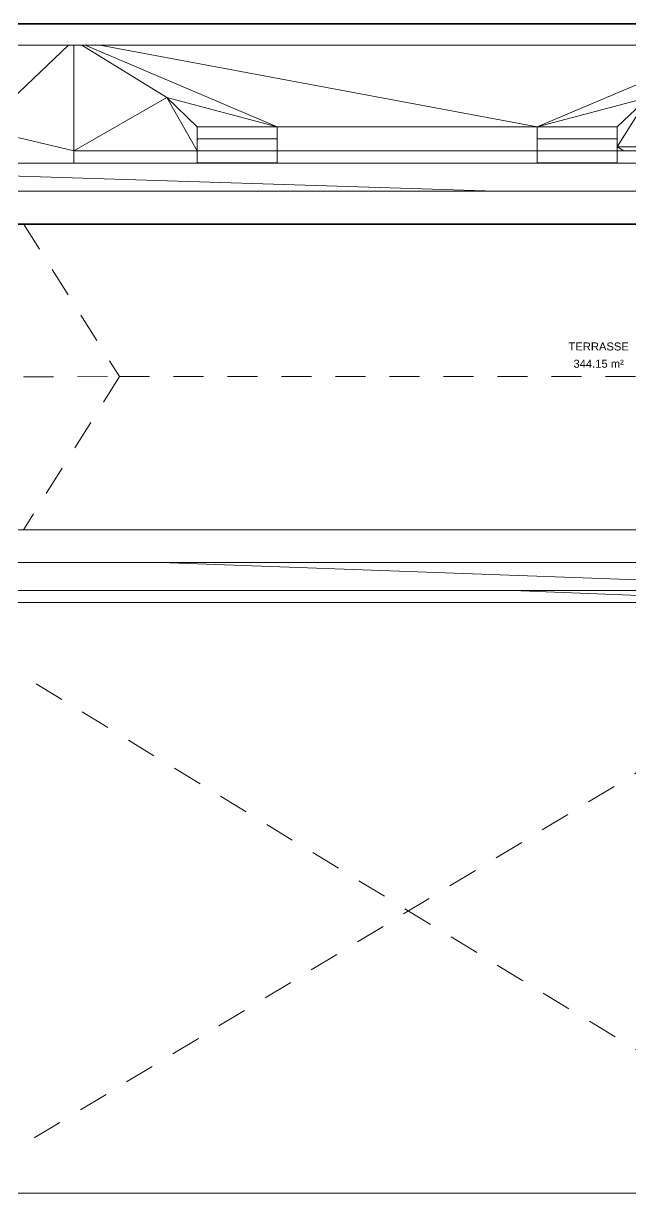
# Model space of a CAD drawing. Header units: metres. Extents: x -227.9 to -141.2, y 39.1 to 90.3.
# Drawn here: x -203.16 to -187.99, y 61.02 to 90.27 of the extents above; entities that cross this region are included whole.
import ezdxf

# ---------------------------------------------------------------- set-up
doc = ezdxf.new("R2010")
doc.units = ezdxf.units.M
doc.linetypes.add('JIS_02_0.7', pattern=[1.35, 0.75, -0.6])
for name, color, linetype, lineweight in [('A-AREA-IDEN', 7, 'Continuous', 9), ('A-FLOR', 7, 'Continuous', 5), ('A-ROOF', 7, 'Continuous', 5)]:
    doc.layers.add(name, color=color, linetype=linetype, lineweight=lineweight)
doc.layers.add('A-DETL', color=94, linetype='Continuous', lineweight=5, true_color=0x00a600)
doc.layers.add('A-DETL-MBND', color=9, linetype='Continuous', lineweight=5, true_color=0xc0c0c0)
doc.styles.add('Arial_1', font='arial.ttf', dxfattribs={"height": 0.2})

msp = doc.modelspace()

# ---------------------------------------------------------------- linework, layer by layer
at = {"layer": 'A-DETL', "color": 7}
msp.add_line((-175.549, 85.248), (-213.451, 85.248), dxfattribs=at)
at = {"layer": 'A-DETL', "color": 8, "linetype": 'JIS_02_0.7', "true_color": 0x808080}
for p, q in [((-205.202, 61.012), (-181.938, 75.116)), ((-205.15, 75.169), (-181.937, 61.012))]:
    msp.add_line(p, q, dxfattribs=at)
at = {"layer": 'A-DETL-MBND', "lineweight": 9}
for p, q in [((-169.889, 90.256), (-219.486, 90.256)), ((-218.195, 90.272), (-170.852, 90.272)), ((-219.486, 89.725), (-169.889, 89.725))]:
    msp.add_line(p, q, dxfattribs=at)
at = {"layer": 'A-DETL-MBND'}
for p, q in [((-204.234, 87.637), (-202.032, 89.725)), ((-201.904, 89.725), (-201.904, 86.779)), ((-199.574, 88.417), (-201.706, 89.725)), ((-196.819, 87.689), (-201.618, 89.725)), ((-201.253, 89.725), (-190.319, 87.689)), ((-190.319, 87.689), (-185.506, 89.725)), ((-199.574, 88.417), (-201.904, 87.089)), ((-198.819, 87.089), (-199.574, 88.417)), ((-199.574, 88.417), (-198.819, 87.689)), ((-196.819, 87.689), (-199.574, 88.417)), ((-187.549, 88.417), (-190.319, 87.689)), ((-188.319, 87.189), (-187.549, 88.417)), ((-187.549, 88.417), (-188.319, 87.689)), ((-201.904, 87.089), (-204.234, 87.637)), ((-196.819, 87.689), (-198.819, 87.689)), ((-198.819, 87.689), (-198.819, 87.389)), ((-190.319, 87.689), (-196.819, 87.689)), ((-196.819, 87.389), (-196.819, 87.689)), ((-188.319, 87.689), (-190.319, 87.689)), ((-190.319, 87.689), (-190.319, 87.389)), ((-188.319, 87.389), (-188.319, 87.689)), ((-196.819, 87.389), (-198.819, 87.389)), ((-198.819, 87.389), (-198.819, 87.089)), ((-196.819, 87.089), (-196.819, 87.389)), ((-188.319, 87.389), (-190.319, 87.389)), ((-190.319, 87.389), (-190.319, 87.089)), ((-188.319, 87.089), (-188.319, 87.389)), ((-185.219, 87.189), (-188.319, 87.189)), ((-188.319, 87.189), (-188.158, 87.089)), ((-198.819, 87.089), (-201.904, 87.089)), ((-198.819, 86.789), (-198.819, 87.089)), ((-196.819, 87.089), (-198.819, 87.089)), ((-198.819, 87.089), (-198.819, 86.789)), ((-190.319, 87.089), (-196.819, 87.089)), ((-196.819, 87.089), (-196.819, 86.789)), ((-196.819, 86.789), (-196.819, 87.089)), ((-190.319, 86.789), (-190.319, 87.089)), ((-188.319, 87.089), (-190.319, 87.089)), ((-190.319, 87.089), (-190.319, 86.789)), ((-185.234, 87.089), (-188.319, 87.089)), ((-188.319, 87.089), (-188.319, 86.789)), ((-188.319, 86.789), (-188.319, 87.089)), ((-191.351, 86.079), (-213.484, 86.779)), ((-213.484, 86.779), (-175.525, 86.779)), ((-196.819, 86.789), (-198.819, 86.789)), ((-198.819, 86.789), (-198.819, 86.779)), ((-196.819, 86.779), (-196.819, 86.789)), ((-188.319, 86.789), (-190.319, 86.789)), ((-190.319, 86.789), (-190.319, 86.779)), ((-188.319, 86.779), (-188.319, 86.789)), ((-180.502, 76.099), (-199.733, 76.799)), ((-180.502, 76.099), (-213.484, 76.099)), ((-190.934, 76.099), (-183.559, 75.799)), ((-183.559, 75.799), (-203.579, 75.799)), ((-219.054, 61.029), (-176.815, 61.029))]:
    msp.add_line(p, q, dxfattribs=at)
at = {"layer": 'A-FLOR', "lineweight": 9}
msp.add_line((-206.274, 85.264), (-175.539, 85.264), dxfattribs=at)
at = {"layer": 'A-ROOF'}
for p, q in [((-213.484, 86.079), (-175.539, 86.079)), ((-175.483, 85.264), (-213.467, 85.264)), ((-213.467, 77.614), (-180.561, 77.614)), ((-180.625, 76.799), (-213.484, 76.799))]:
    msp.add_line(p, q, dxfattribs=at)
at = {"layer": 'A-ROOF', "color": 9, "linetype": 'JIS_02_0.7', "true_color": 0xc0c0c0}
for p, q in [((-203.163, 85.264), (-200.763, 81.442)), ((-200.763, 81.442), (-203.163, 77.614)), ((-203.163, 81.441), (-200.763, 81.442)), ((-200.763, 81.442), (-180.561, 81.442))]:
    msp.add_line(p, q, dxfattribs=at)

# ---------------------------------------------------------------- texts
at = {"layer": 'A-AREA-IDEN', "color": 164, "true_color": 0x0029a5, "style": 'Arial_1'}
for s, p in [('TERRASSE', (-189.536, 82.097)), ('344.15 m²', (-189.413, 81.665))]:
    msp.add_text(s, height=0.2, dxfattribs=at).set_placement(p)

doc.saveas('drawing.dxf')
